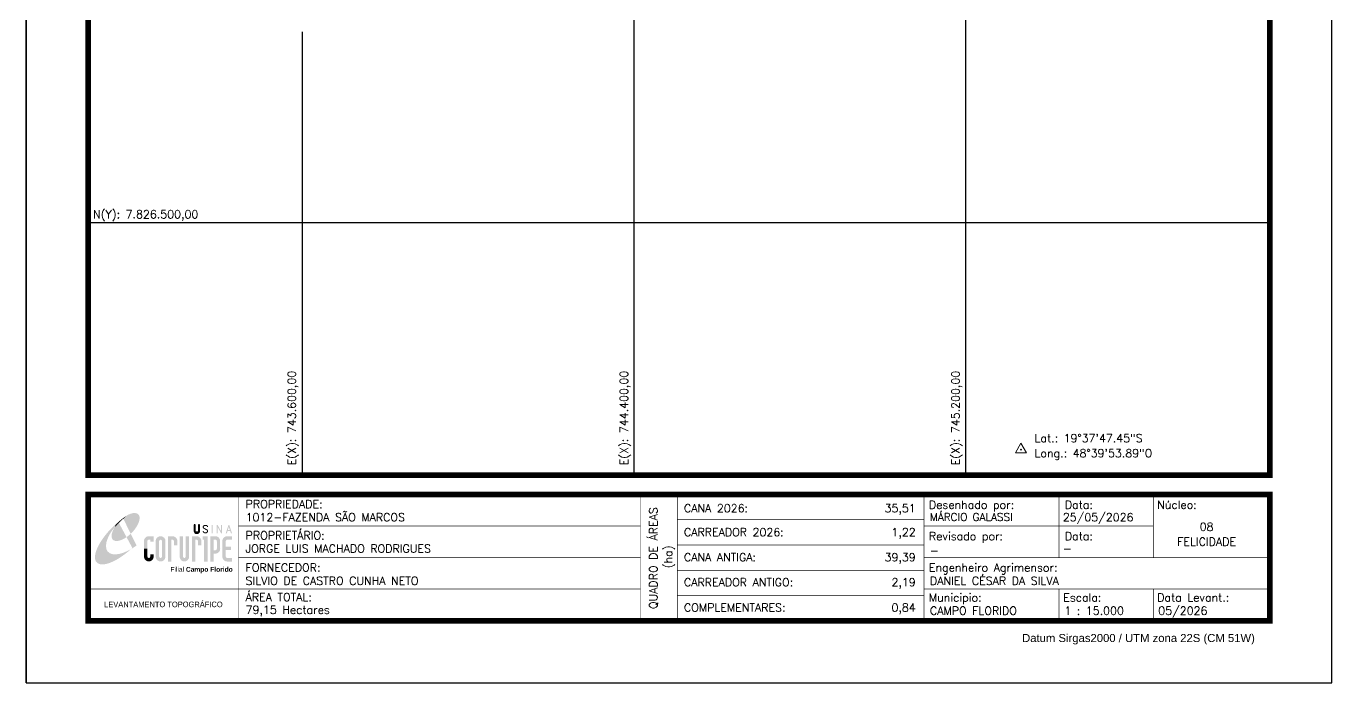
# Model space of a CAD drawing. Extents: x 742933 to 746083, y 7825389 to 7829844.
# Drawn here: x 742933 to 746083, y 7825389 to 7826974 of the extents above; entities that cross this region are included whole.
import ezdxf
from ezdxf.enums import TextEntityAlignment as Align

# ---------------------------------------------------------------- set-up
doc = ezdxf.new("R2010")
doc.units = 0
doc.linetypes.add('CONTINUO', pattern=[0])
doc.linetypes.add('LIN0', pattern=[0])
for name, color, linetype in [('MALHA', 8, 'Continuous'), ('MARGEM', 7, 'CONTINUO'), ('TEXTO', 7, 'Continuous')]:
    doc.layers.add(name, color=color, linetype=linetype)
doc.styles.add('ARIAL', font='arial.ttf')
doc.styles.add('marcelo', font='arial.ttf')
doc.styles.add('SIMPLEX', font='simplex.shx', dxfattribs={"height": 20})

# ---------------------------------------------------------------- blocks, each defined once
blk = doc.blocks.new('A$C78F83FB3')
at = {"layer": 'MARGEM'}
h = blk.add_hatch(color=20, dxfattribs=at)
edge = h.paths.add_edge_path()
edge.add_ellipse((19.49, 23.77), major_axis=(-6.68, -6.67), ratio=0.469426, start_angle=292.73277, end_angle=601.25787)
edge.add_ellipse((22.83, 22.05), major_axis=(12.64, 11.29), ratio=0.457614, start_angle=79.90686, end_angle=107.91393)
edge = h.paths.add_edge_path()
edge.add_ellipse((18.28, 18.7), major_axis=(13.95, 13.59), ratio=0.386848, start_angle=63.96117, end_angle=264.59932)
edge.add_ellipse((22.83, 22.05), major_axis=(12.64, 11.29), ratio=0.457614, start_angle=107.91393, end_angle=245.11815, ccw=False)
edge.add_ellipse((19.49, 23.77), major_axis=(-6.68, -6.67), ratio=0.469426, start_angle=241.25787, end_angle=292.73277, ccw=False)
for color, points in [(20, [(15.46, 26.12), (14.17, 24.81), (14.06, 24.24), (14.39, 23.97), (14.67, 24.54), (19.47, 29.32), (18.48, 28.66), (17.31, 27.78)]), (7, [(58.42, 24.9), (57.9, 24.9), (57.9, 21.73, -0.414214), (57.15, 20.98), (56.84, 20.98, -0.414214), (56.09, 21.73), (56.09, 24.9), (55.57, 24.9), (55.57, 21.73, 0.414214), (56.84, 20.46), (57.15, 20.46, 0.414214), (58.42, 21.73)]), (7, [(61.7, 24.9), (61.23, 24.9, 0.396318), (60.04, 23.78), (60.04, 23.72, 0.151912), (60.39, 22.97), (60.46, 22.92), (62.18, 22), (62.85, 21.83, 0.12407), (62.51, 22.42), (60.75, 23.36, -0.13192), (60.56, 23.77, -0.385578), (61.23, 24.37), (61.7, 24.37, -0.414214), (62.37, 23.7), (62.89, 23.7, 0.414214)]), (7, [(62.37, 23.7), (62.89, 23.7, 0.414214), (61.7, 24.9), (61.23, 24.9, 0.396318), (60.04, 23.78), (60.04, 23.72, 0.151912), (60.39, 22.97), (60.46, 22.92), (62.18, 22), (62.18, 22, -0.131921), (62.37, 21.59, -0.385578), (61.7, 20.98), (61.23, 20.98, -0.414214), (60.56, 21.65), (60.04, 21.65, 0.414214), (61.23, 20.46), (61.7, 20.46, 0.402546), (62.89, 21.61, 0.165292), (62.51, 22.42), (60.75, 23.36, -0.13192), (60.56, 23.77, -0.385578), (61.23, 24.37), (61.7, 24.37, -0.414214)]), (7, [(30.97, 12.46), (29.13, 12.46), (29.13, 8.21, 1), (34.29, 8.21), (34.29, 9.41), (32.45, 9.41), (32.45, 8.21, -1), (30.97, 8.21)])]:
    blk.add_hatch(color=color, dxfattribs=at).paths.add_polyline_path(points)
h = blk.add_hatch(color=7, dxfattribs=at)
h.paths.add_polyline_path([(65.24, 24.9), (64.72, 24.9), (64.72, 20.46), (65.24, 20.46)])
h.paths.add_polyline_path([(67.38, 20.46), (67.9, 20.46), (67.9, 23.74), (69.74, 20.46), (70.23, 20.46), (70.23, 24.9), (69.71, 24.9), (69.71, 21.58), (67.85, 24.9), (67.38, 24.9)])
h.paths.add_polyline_path([(72.17, 20.46), (72.72, 20.46), (73.14, 21.73), (74.49, 21.73), (74.9, 20.46), (75.45, 20.46), (74, 24.9), (73.62, 24.9)])
h.paths.add_polyline_path([(73.81, 23.8), (74.32, 22.25), (73.31, 22.25)], flags=16)
h = blk.add_hatch(color=7, dxfattribs=at)
h.paths.add_polyline_path([(31.71, 18.93, 0.414214), (29.13, 16.35), (29.13, 12.46), (30.97, 12.46), (30.97, 16.35, -0.414214), (31.71, 17.09), (32.45, 17.09), (32.45, 16.02), (34.29, 16.02), (34.29, 18.93)])
h.paths.add_polyline_path([(44.15, 17.09, -0.414214), (44.89, 16.35), (44.89, 14.1), (46.72, 14.1), (46.72, 16.17, 0.433937), (44.15, 18.93), (41.77, 18.93), (41.77, 12.46), (43.61, 12.46), (43.61, 17.09)])
h.paths.add_polyline_path([(43.61, 12.46), (41.77, 12.46), (41.77, 5.62), (43.61, 5.62)])
h.paths.add_polyline_path([(47.92, 12.46), (49.75, 12.46), (49.75, 18.93), (47.92, 18.93)])
h.paths.add_polyline_path([(52.91, 18.93), (51.08, 18.93), (51.08, 12.46), (52.91, 12.46)])
h.paths.add_polyline_path([(51.08, 8.12, -1), (49.75, 8.12), (49.75, 12.46), (47.92, 12.46), (47.92, 8.12, 1), (52.91, 8.12), (52.91, 12.46), (51.08, 12.46)])
h.paths.add_polyline_path([(54.41, 12.46), (56.25, 12.46), (56.25, 17.09), (56.79, 17.09, -0.414214), (57.53, 16.35), (57.53, 14.1), (59.36, 14.1), (59.36, 16.17, 0.433937), (56.79, 18.93), (54.41, 18.93)])
h.paths.add_polyline_path([(56.25, 12.46), (54.41, 12.46), (54.41, 5.62), (56.25, 5.62)])
h.paths.add_polyline_path([(60.73, 12.46), (62.58, 12.46), (62.58, 18.93), (60.02, 18.93), (60.02, 17.08), (60.73, 17.08)])
h.paths.add_polyline_path([(62.58, 12.46), (60.73, 12.46), (60.73, 5.62), (62.58, 5.62)])
h.paths.add_polyline_path([(64.06, 12.46), (65.82, 12.46), (65.82, 17.17), (66.66, 17.17, -0.450417), (67.48, 16.25), (67.48, 12.46), (69.24, 12.46, 0.002307), (69.24, 12.48, 0.005282), (69.23, 12.54, -0.000938), (69.23, 12.53), (69.23, 16.17, 0.433937), (66.66, 18.93), (64.06, 18.93)])
h.paths.add_polyline_path([(64.06, 5.62), (65.82, 5.62), (65.82, 9.77), (66.66, 9.77, 0.426056), (69.24, 12.46), (67.48, 12.46), (67.48, 12.45, -0.450417), (66.66, 11.53), (65.82, 11.53), (65.82, 12.46), (64.06, 12.46)])
h.paths.add_polyline_path([(70.37, 12.46), (74.87, 12.46), (74.87, 13.44), (72.21, 13.44), (72.21, 16.35, -0.414214), (72.95, 17.09), (75.38, 17.09), (75.38, 18.93), (72.95, 18.93, 0.414214), (70.37, 16.35)])
h.paths.add_polyline_path([(72.21, 11.62), (74.87, 11.62), (74.87, 12.46), (70.37, 12.46), (70.37, 8.21, 0.414214), (72.95, 5.62), (75.38, 5.62), (75.38, 7.47), (72.95, 7.47, -0.414214), (72.21, 8.21)])
h = blk.add_hatch(color=7, dxfattribs=at)
h.paths.add_polyline_path([(35.29, 16.35), (35.29, 8.21, 1), (40.46, 8.21, 0.016978), (40.45, 8.38), (40.45, 16.17, 0.433937), (37.88, 18.93), (37.87, 18.93, 0.41391)])
h.paths.add_polyline_path([(38.62, 16.35), (38.62, 8.21, -1), (37.13, 8.21), (37.13, 16.35, -1)], flags=16)
at = {"layer": 'MARGEM', "color": 7}
blk.add_lwpolyline([(58.42, 24.9), (57.9, 24.9), (57.9, 21.73, -0.414214), (57.15, 20.98), (56.84, 20.98, -0.414214), (56.09, 21.73), (56.09, 24.9), (55.57, 24.9), (55.57, 21.73, 0.414214), (56.84, 20.46), (57.15, 20.46, 0.414214), (58.42, 21.73), (58.42, 24.9)], format="xyb", close=True, dxfattribs=at)
at = {"layer": 'MARGEM', "color": 252, "insert": (43.05, 2.72), "char_height": 2.5, "attachment_point": 1, "style": 'ARIAL'}
blk.add_mtext_dynamic_manual_height_columns('Filial {\\fArial|b1|i0|c0|p34;Campo Florido}', width=33.0271, gutter_width=2.46, heights=[2.95], dxfattribs=at)

msp = doc.modelspace()

# ---------------------------------------------------------------- linework, layer by layer
at = {"layer": 'MALHA'}
for points in [[(745200, 7825890.8), (745200, 7827503.3)], [(744400, 7825890.8), (744400, 7827106.8)], [(743600, 7825890.8), (743600, 7826960.3)], [(743083.3, 7826500), (745933.3, 7826500)]]:
    msp.add_lwpolyline(points, dxfattribs=at)
at = {"layer": 'MARGEM', "color": 174, "linetype": 'LIN0'}
msp.add_line((742933.3, 7825389.2), (742933.3, 7829844.2), dxfattribs=at)
at = {"layer": 'MARGEM', "color": 174, "linetype": 'LIN0', "flags": 128}
msp.add_lwpolyline([(746083.3, 7825389.2), (746083.3, 7829844.2), (742933.3, 7829844.2), (742933.3, 7825389.2)], close=True, dxfattribs=at)
at = {"layer": 'MARGEM', "color": 174, "linetype": 'LIN0', "const_width": 13.6, "flags": 128}
for points in [[(745933.3, 7825890.8), (745933.3, 7829694.2), (743083.3, 7829694.2), (743083.3, 7825890.8)], [(743083.3, 7825844.2), (745933.3, 7825844.2), (745933.3, 7825539.2), (743083.3, 7825539.2)]]:
    msp.add_lwpolyline(points, close=True, dxfattribs=at)
at = {"layer": 'MARGEM', "color": 174, "linetype": 'LIN0', "flags": 128}
for points, const_width in [([(743445.7, 7825844.2), (743445.7, 7825539.2)], 1.51), ([(743445.7, 7825844.2), (743445.7, 7825542)], 1.5), ([(744415.5, 7825844.2), (744415.5, 7825543)], 1.51), ([(744504.4, 7825844.2), (744504.4, 7825543)], 1.51), ([(745099.4, 7825844.2), (745099.4, 7825543)], 1.51), ([(745424.8, 7825691.7), (745424.8, 7825844.2)], 1.51), ([(745652.4, 7825691.7), (745652.4, 7825844.2)], 1.51), ([(743445.7, 7825768), (744415.5, 7825768)], 1.51), ([(744504.4, 7825783.2), (745099.4, 7825783.2)], 1.51), ([(745099.4, 7825768), (745652.4, 7825768)], 1.51), ([(744504.4, 7825722.2), (745099.4, 7825722.2)], 1.51), ([(743445.7, 7825691.7), (744415.5, 7825691.7)], 1.51), ([(745099.4, 7825691.7), (745933.6, 7825691.7)], 1.51), ([(744504.4, 7825661.2), (745099.4, 7825661.2)], 1.51), ([(743083.3, 7825615.5), (744415.5, 7825615.5)], 1.51), ([(745099.4, 7825615.5), (745933.4, 7825615.5)], 1.51), ([(745424.8, 7825615.5), (745424.8, 7825539.9)], 1.51), ([(745652.4, 7825615.5), (745652.4, 7825539.9)], 1.51), ([(744504.4, 7825600.2), (745099.4, 7825600.2)], 1.51)]:
    msp.add_lwpolyline(points, dxfattribs=dict(at, const_width=const_width))
at = {"layer": 'TEXTO', "color": 7, "lineweight": 9, "flags": 128}
msp.add_lwpolyline([(745319.7, 7825944.2), (745346.9, 7825944.2), (745333.3, 7825967.7)], close=True, dxfattribs=at)
at = {"layer": 'TEXTO', "color": 7, "lineweight": 9, "const_width": 2.12, "flags": 128}
msp.add_lwpolyline([(745332.2, 7825952.1, -1), (745334.4, 7825952.1, -1)], format="xyb", close=True, dxfattribs=at)

# ---------------------------------------------------------------- block references
at = {"layer": 'MARGEM', "linetype": 'ByBlock', "xscale": 4.587008144540712, "yscale": 4.587008144540712, "zscale": 4.587008144540712}
msp.add_blockref('A$C78F83FB3', (743083.9, 7825656.4), dxfattribs=at)

# ---------------------------------------------------------------- texts
at = {"layer": 'MALHA', "style": 'SIMPLEX'}
msp.add_text('N(Y): 7.826.500,00', height=19.5, dxfattribs=at).set_placement((743094.8, 7826504.5), align=Align.BOTTOM_LEFT)
for s, p in [('E(X): 743.600,00', (743589.7, 7825914.3)), ('E(X): 744.400,00', (744391.2, 7825914.3)), ('E(X): 745.200,00', (745191.2, 7825914.3))]:
    msp.add_text(s, height=19.5, rotation=90, dxfattribs=at).set_placement(p, align=Align.BOTTOM_LEFT)
at = {"layer": 'MARGEM', "color": 7, "linetype": 'Continuous', "lineweight": 9}
for s, style, p in [('PROPRIEDADE:', 'SIMPLEX', (743462.8, 7825830.5)), ('Desenhado por:', 'SIMPLEX', (745111.2, 7825829)), ('Data:', 'SIMPLEX', (745439.1, 7825829)), ('Núcleo:', 'SIMPLEX', (745661.9, 7825829)), ('PROPRIETÁRIO:', 'SIMPLEX', (743462.8, 7825755)), ('Revisado por:', 'SIMPLEX', (745111.2, 7825753.1)), ('Data:', 'SIMPLEX', (745439.1, 7825753.1)), ('FORNECEDOR:', 'SIMPLEX', (743462.8, 7825677.2)), ('Engenheiro Agrimensor:', 'SIMPLEX', (745111.2, 7825677.2)), ('ÁREA TOTAL:', 'SIMPLEX', (743462.8, 7825606.1)), ('Municipio:', 'SIMPLEX', (745111.2, 7825605)), ('Escala:', 'SIMPLEX', (745435.3, 7825605)), ('Data Levant.:', 'SIMPLEX', (745661.9, 7825605)), ('Datum Sirgas2000 / UTM zona 22S (CM 51W)', 'marcelo', (745336, 7825507.3))]:
    msp.add_text(s, height=19.5, dxfattribs=dict(at, style=style)).set_placement(p, align=Align.TOP_LEFT)
at = {"layer": 'MARGEM', "color": 7, "linetype": 'Continuous', "style": 'SIMPLEX'}
for s, height, p in [('1012-FAZENDA SÃO MARCOS', 19.5, (743462.8, 7825798.7)), ('CANA 2026:', 19.5, (744520.3, 7825820.4)), ('MÁRCIO GALASSI', 18.5, (745113.7, 7825798.7)), ('25/05/2026', 19.5, (745434.3, 7825798.7)), ('CARREADOR 2026:', 19.5, (744520.3, 7825762.7)), ('JORGE LUIS MACHADO RODRIGUES', 19.5, (743462.8, 7825723.1)), ('-', 19.5, (745113.7, 7825718.3)), ('-', 19.5, (745434.3, 7825723.1)), ('CANA ANTIGA:', 19.5, (744520.3, 7825702.2)), ('SILVIO DE CASTRO CUNHA NETO', 19.5, (743462.8, 7825645.4)), ('CARREADOR ANTIGO:', 19.5, (744520.3, 7825641.8)), ('DANIEL CÉSAR DA SILVA', 19.5, (745113.7, 7825645.4)), ('COMPLEMENTARES:', 19.5, (744520.3, 7825580.8)), ('05/2026', 19.5, (745664.4, 7825573.2)), ('79,15 Hectares', 19.5, (743462.8, 7825575.4)), ('CAMPO FLORIDO ', 19.5, (745113.7, 7825573.2)), ('1 : 15.000', 19.5, (745437.8, 7825573.2))]:
    msp.add_text(s, height=height, dxfattribs=at).set_placement(p, align=Align.TOP_LEFT)
for s, p in [('QUADRO DE ÁREAS', (744446.4, 7825690.3)), ('(ha)', (744482, 7825693.3))]:
    msp.add_text(s, height=19.5, rotation=90, dxfattribs=at).set_placement(p, align=Align.MIDDLE_CENTER)
for s, p in [('35,51', (745079.4, 7825820.4)), ('1,22', (745079.4, 7825762.7)), ('39,39', (745079.4, 7825702.2)), ('2,19', (745079.4, 7825641.8)), ('0,84', (745079.4, 7825580.8))]:
    msp.add_text(s, height=19.5, dxfattribs=at).set_placement(p, align=Align.TOP_RIGHT)
for s, p in [('08', (745781.1, 7825766)), ('FELICIDADE', (745781.1, 7825730))]:
    msp.add_text(s, height=19.5, dxfattribs=at).set_placement(p, align=Align.MIDDLE_CENTER)
at = {"layer": 'MARGEM', "color": 7, "linetype": 'ByBlock'}
msp.add_text('LEVANTAMENTO TOPOGRÁFICO', height=13.5, dxfattribs=at).set_placement((743264.5, 7825578.7), align=Align.MIDDLE_CENTER)
at = {"layer": 'TEXTO', "linetype": 'ByBlock', "style": 'SIMPLEX'}
for s, p in [('Lat.: 19°37\'47.45"S', (745366, 7825970, 985.2)), ('Long.: 48°39\'53.89"O', (745366, 7825933.8, 985.2))]:
    msp.add_text(s, height=19.5, dxfattribs=at).set_placement(p)

doc.saveas('drawing.dxf')
